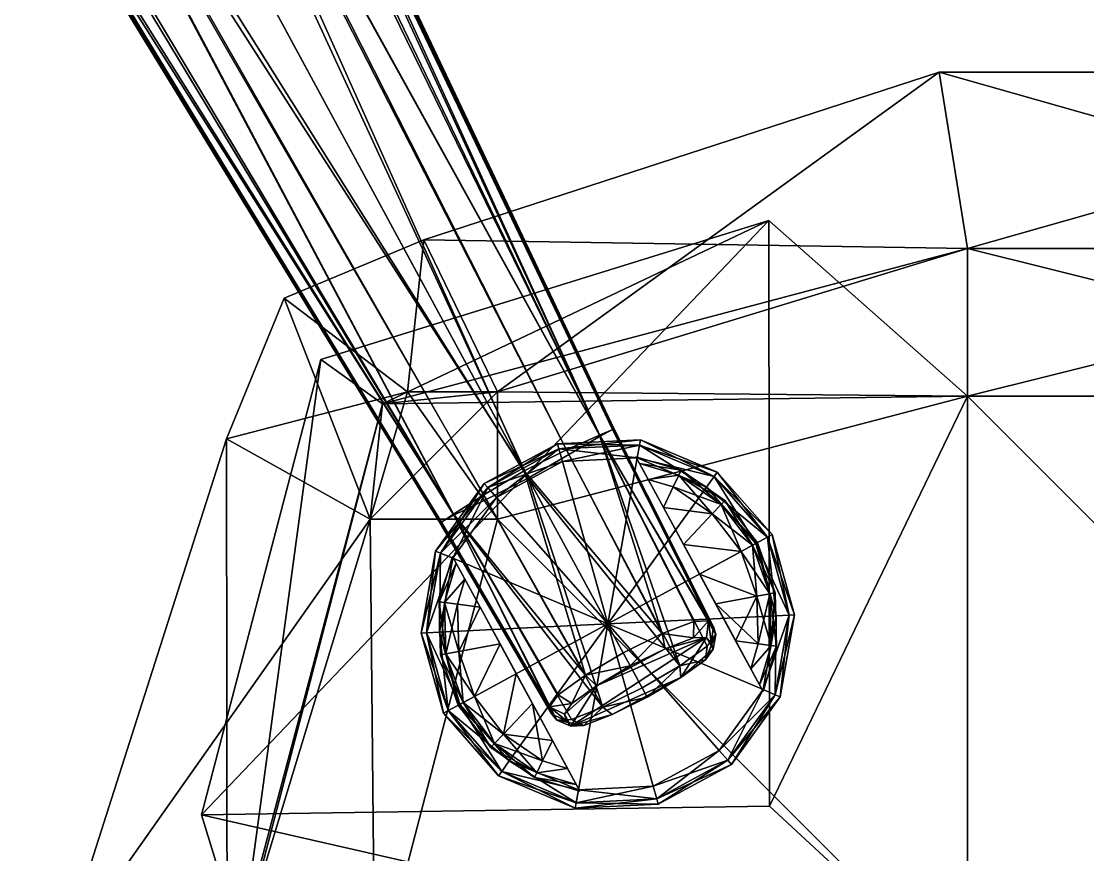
# Model space of a CAD drawing. Extents: x -218 to 254, y -1 to 729.
# Drawn here: x -100.6 to 1.3, y 431.7 to 511.3 of the extents above; entities that cross this region are included whole.
import ezdxf

# ---------------------------------------------------------------- set-up
doc = ezdxf.new("R2010")
doc.units = 0
for name, color, linetype in [('BODY_JOINT09', 174, 'CONTINUOUS'), ('BODY_JOINT10', 174, 'CONTINUOUS'), ('BODY_JOINT11', 174, 'CONTINUOUS'), ('BODY_JOINT12', 174, 'CONTINUOUS'), ('REISI02', 191, 'CONTINUOUS'), ('TORSO', 112, 'CONTINUOUS')]:
    doc.layers.add(name, color=color, linetype=linetype)

msp = doc.modelspace()

# ---------------------------------------------------------------- meshes
at = {"layer": 'BODY_JOINT09', "color": 174}
mesh = msp.add_polyface(dxfattribs=at)
corners = [(-44.563202, 453.753723, 291.541229), (-58.703541, 446.076141, 291.541229), (-53.972031, 440.701202, 291.541229), (-47.376987, 437.911469, 291.541229), (-40.224636, 438.259491, 291.541229), (-33.931595, 441.676331, 291.541229), (-29.744272, 447.48526, 291.541229), (-28.49202, 454.535706, 291.541229), (-30.422861, 461.431305, 291.541229), (-35.154369, 466.806244, 291.541229), (-41.749413, 469.595978, 291.541229), (-48.901764, 469.247955, 291.541229), (-55.194809, 465.831116, 291.541229), (-59.382133, 460.022186, 291.541229), (-60.634384, 452.97171, 291.541229), (-59.800499, 445.48056, 291.0242), (-54.701935, 439.688629, 291.0242), (-47.595272, 436.682495, 291.0242), (-39.888069, 437.057495, 291.0242), (-33.106834, 440.73941, 291.0242), (-28.594671, 446.998962, 291.0242), (-27.245274, 454.596375, 291.0242), (-29.325903, 462.026886, 291.0242), (-34.424465, 467.818817, 291.0242), (-41.531128, 470.824951, 291.0242), (-49.238335, 470.449951, 291.0242), (-56.019573, 466.768036, 291.0242), (-60.531734, 460.508484, 291.0242), (-61.88113, 452.911041, 291.0242), (-60.254871, 445.233856, 289.77597), (-55.004269, 439.269226, 289.77597), (-47.685688, 436.173431, 289.77597), (-39.748657, 436.559631, 289.77597), (-32.765205, 440.351318, 289.77597), (-28.118492, 446.797546, 289.77597), (-26.728857, 454.621521, 289.77597), (-28.871531, 462.27359, 289.77597), (-34.122131, 468.23822, 289.77597), (-41.440712, 471.334015, 289.77597), (-49.377747, 470.947815, 289.77597), (-56.361198, 467.156128, 289.77597), (-61.007912, 460.7099, 289.77597), (-62.397549, 452.885925, 289.77597), (-60.254871, 445.233856, 283.91217), (-55.004269, 439.269226, 283.91217), (-47.685688, 436.173431, 283.91217), (-39.748657, 436.559631, 283.91217), (-32.765205, 440.351318, 283.91217), (-28.118492, 446.797546, 283.91217), (-26.728857, 454.621521, 283.91217), (-28.871531, 462.27359, 283.91217), (-34.122131, 468.23822, 283.91217), (-41.440712, 471.334015, 283.91217), (-49.377747, 470.947815, 283.91217), (-56.361198, 467.156128, 283.91217), (-61.007912, 460.7099, 283.91217), (-62.397549, 452.885925, 283.91217), (-59.800499, 445.48056, 282.66394), (-54.701935, 439.688629, 282.66394), (-47.595272, 436.682495, 282.66394), (-39.888069, 437.057495, 282.66394), (-33.106834, 440.73941, 282.66394), (-28.594671, 446.998962, 282.66394), (-27.245274, 454.596375, 282.66394), (-29.325903, 462.026886, 282.66394), (-34.424465, 467.818817, 282.66394), (-41.531128, 470.824951, 282.66394), (-49.238335, 470.449951, 282.66394), (-56.019573, 466.768036, 282.66394), (-60.531734, 460.508484, 282.66394), (-61.88113, 452.911041, 282.66394), (-58.703541, 446.076141, 282.146912), (-53.972031, 440.701202, 282.146912), (-47.376987, 437.911469, 282.146912), (-40.224636, 438.259491, 282.146912), (-33.931595, 441.676331, 282.146912), (-29.744272, 447.48526, 282.146912), (-28.49202, 454.535706, 282.146912), (-30.422861, 461.431305, 282.146912), (-35.154369, 466.806244, 282.146912), (-41.749413, 469.595978, 282.146912), (-48.901764, 469.247955, 282.146912), (-55.194809, 465.831116, 282.146912), (-59.382133, 460.022186, 282.146912), (-60.634384, 452.97171, 282.146912), (-44.563202, 453.753723, 282.146912)]
mesh.append_faces([[corners[k] for k in face] for face in [(1, 16, 2), (2, 17, 3), (3, 18, 4), (4, 19, 5), (5, 20, 6), (6, 21, 7), (7, 22, 8), (8, 23, 9), (9, 24, 10), (10, 25, 11), (11, 26, 12), (12, 27, 13), (13, 28, 14), (14, 15, 1), (15, 30, 16), (16, 31, 17), (17, 32, 18), (18, 33, 19), (19, 34, 20), (20, 35, 21), (21, 36, 22), (22, 37, 23), (23, 38, 24), (24, 39, 25), (25, 40, 26), (26, 41, 27), (27, 42, 28), (28, 29, 15), (29, 44, 30), (30, 45, 31), (31, 46, 32), (32, 47, 33), (33, 48, 34), (34, 49, 35), (35, 50, 36), (36, 51, 37), (37, 52, 38), (38, 53, 39), (39, 54, 40), (40, 55, 41), (41, 56, 42), (42, 43, 29), (43, 58, 44), (44, 59, 45), (45, 60, 46), (46, 61, 47), (47, 62, 48), (48, 63, 49), (49, 64, 50), (50, 65, 51), (51, 66, 52), (52, 67, 53), (53, 68, 54), (54, 69, 55), (55, 70, 56), (56, 57, 43), (57, 72, 58), (58, 73, 59), (59, 74, 60), (60, 75, 61), (61, 76, 62), (62, 77, 63), (63, 78, 64), (64, 79, 65), (65, 80, 66), (66, 81, 67), (67, 82, 68), (68, 83, 69), (69, 84, 70), (70, 71, 57), (71, 85, 72), (72, 85, 73), (73, 85, 74), (74, 85, 75), (75, 85, 76), (76, 85, 77), (77, 85, 78), (78, 85, 79), (79, 85, 80), (80, 85, 81), (81, 85, 82), (82, 85, 83), (83, 85, 84), (84, 85, 71)]], dxfattribs={"vtx0": -1})
mesh.append_faces([[corners[k] for k in face] for face in [(0, 1, 2), (0, 2, 3), (0, 3, 4), (0, 4, 5), (0, 5, 6), (0, 6, 7), (0, 7, 8), (0, 8, 9), (0, 9, 10), (0, 10, 11), (0, 11, 12), (0, 12, 13), (0, 13, 14), (0, 14, 1), (1, 15, 16), (2, 16, 17), (3, 17, 18), (4, 18, 19), (5, 19, 20), (6, 20, 21), (7, 21, 22), (8, 22, 23), (9, 23, 24), (10, 24, 25), (11, 25, 26), (12, 26, 27), (13, 27, 28), (14, 28, 15), (15, 29, 30), (16, 30, 31), (17, 31, 32), (18, 32, 33), (19, 33, 34), (20, 34, 35), (21, 35, 36), (22, 36, 37), (23, 37, 38), (24, 38, 39), (25, 39, 40), (26, 40, 41), (27, 41, 42), (28, 42, 29), (29, 43, 44), (30, 44, 45), (31, 45, 46), (32, 46, 47), (33, 47, 48), (34, 48, 49), (35, 49, 50), (36, 50, 51), (37, 51, 52), (38, 52, 53), (39, 53, 54), (40, 54, 55), (41, 55, 56), (42, 56, 43), (43, 57, 58), (44, 58, 59), (45, 59, 60), (46, 60, 61), (47, 61, 62), (48, 62, 63), (49, 63, 64), (50, 64, 65), (51, 65, 66), (52, 66, 67), (53, 67, 68), (54, 68, 69), (55, 69, 70), (56, 70, 57), (57, 71, 72), (58, 72, 73), (59, 73, 74), (60, 74, 75), (61, 75, 76), (62, 76, 77), (63, 77, 78), (64, 78, 79), (65, 79, 80), (66, 80, 81), (67, 81, 82), (68, 82, 83), (69, 83, 84), (70, 84, 71)]], dxfattribs={"vtx2": -1})
at = {"layer": 'BODY_JOINT10', "color": 174}
mesh = msp.add_polyface(dxfattribs=at)
corners = [(-44.563202, 453.753723, 243.618118), (-58.703541, 446.076141, 243.618118), (-53.972031, 440.701202, 243.618118), (-47.376987, 437.911469, 243.618118), (-40.224636, 438.259491, 243.618118), (-33.931595, 441.676331, 243.618118), (-29.744272, 447.48526, 243.618118), (-28.49202, 454.535706, 243.618118), (-30.422861, 461.431305, 243.618118), (-35.154369, 466.806244, 243.618118), (-41.749413, 469.595978, 243.618118), (-48.901764, 469.247955, 243.618118), (-55.194809, 465.831116, 243.618118), (-59.382133, 460.022186, 243.618118), (-60.634384, 452.97171, 243.618118), (-59.800499, 445.48056, 243.101089), (-54.701935, 439.688629, 243.101089), (-47.595272, 436.682495, 243.101089), (-39.888069, 437.057495, 243.101089), (-33.106834, 440.73941, 243.101089), (-28.594671, 446.998962, 243.101089), (-27.245274, 454.596375, 243.101089), (-29.325903, 462.026886, 243.101089), (-34.424465, 467.818817, 243.101089), (-41.531128, 470.824951, 243.101089), (-49.238335, 470.449951, 243.101089), (-56.019573, 466.768036, 243.101089), (-60.531734, 460.508484, 243.101089), (-61.88113, 452.911041, 243.101089), (-60.254871, 445.233856, 241.852875), (-55.004269, 439.269226, 241.852875), (-47.685688, 436.173431, 241.852875), (-39.748657, 436.559631, 241.852875), (-32.765205, 440.351318, 241.852875), (-28.118492, 446.797546, 241.852875), (-26.728857, 454.621521, 241.852875), (-28.871531, 462.27359, 241.852875), (-34.122131, 468.23822, 241.852875), (-41.440712, 471.334015, 241.852875), (-49.377747, 470.947815, 241.852875), (-56.361198, 467.156128, 241.852875), (-61.007912, 460.7099, 241.852875), (-62.397549, 452.885925, 241.852875), (-60.254871, 445.233856, 235.989044), (-55.004269, 439.269226, 235.989044), (-47.685688, 436.173431, 235.989044), (-39.748657, 436.559631, 235.989044), (-32.765205, 440.351318, 235.989044), (-28.118492, 446.797546, 235.989044), (-26.728857, 454.621521, 235.989044), (-28.871531, 462.27359, 235.989044), (-34.122131, 468.23822, 235.989044), (-41.440712, 471.334015, 235.989044), (-49.377747, 470.947815, 235.989044), (-56.361198, 467.156128, 235.989044), (-61.007912, 460.7099, 235.989044), (-62.397549, 452.885925, 235.989044), (-59.800499, 445.48056, 234.740829), (-54.701935, 439.688629, 234.740829), (-47.595272, 436.682495, 234.740829), (-39.888069, 437.057495, 234.740829), (-33.106834, 440.73941, 234.740829), (-28.594671, 446.998962, 234.740829), (-27.245274, 454.596375, 234.740829), (-29.325903, 462.026886, 234.740829), (-34.424465, 467.818817, 234.740829), (-41.531128, 470.824951, 234.740829), (-49.238335, 470.449951, 234.740829), (-56.019573, 466.768036, 234.740829), (-60.531734, 460.508484, 234.740829), (-61.88113, 452.911041, 234.740829), (-58.703541, 446.076141, 234.223801), (-53.972031, 440.701202, 234.223801), (-47.376987, 437.911469, 234.223801), (-40.224636, 438.259491, 234.223801), (-33.931595, 441.676331, 234.223801), (-29.744272, 447.48526, 234.223801), (-28.49202, 454.535706, 234.223801), (-30.422861, 461.431305, 234.223801), (-35.154369, 466.806244, 234.223801), (-41.749413, 469.595978, 234.223801), (-48.901764, 469.247955, 234.223801), (-55.194809, 465.831116, 234.223801), (-59.382133, 460.022186, 234.223801), (-60.634384, 452.97171, 234.223801), (-44.563202, 453.753723, 234.223801)]
mesh.append_faces([[corners[k] for k in face] for face in [(1, 16, 2), (2, 17, 3), (3, 18, 4), (4, 19, 5), (5, 20, 6), (6, 21, 7), (7, 22, 8), (8, 23, 9), (9, 24, 10), (10, 25, 11), (11, 26, 12), (12, 27, 13), (13, 28, 14), (14, 15, 1), (15, 30, 16), (16, 31, 17), (17, 32, 18), (18, 33, 19), (19, 34, 20), (20, 35, 21), (21, 36, 22), (22, 37, 23), (23, 38, 24), (24, 39, 25), (25, 40, 26), (26, 41, 27), (27, 42, 28), (28, 29, 15), (29, 44, 30), (30, 45, 31), (31, 46, 32), (32, 47, 33), (33, 48, 34), (34, 49, 35), (35, 50, 36), (36, 51, 37), (37, 52, 38), (38, 53, 39), (39, 54, 40), (40, 55, 41), (41, 56, 42), (42, 43, 29), (43, 58, 44), (44, 59, 45), (45, 60, 46), (46, 61, 47), (47, 62, 48), (48, 63, 49), (49, 64, 50), (50, 65, 51), (51, 66, 52), (52, 67, 53), (53, 68, 54), (54, 69, 55), (55, 70, 56), (56, 57, 43), (57, 72, 58), (58, 73, 59), (59, 74, 60), (60, 75, 61), (61, 76, 62), (62, 77, 63), (63, 78, 64), (64, 79, 65), (65, 80, 66), (66, 81, 67), (67, 82, 68), (68, 83, 69), (69, 84, 70), (70, 71, 57), (71, 85, 72), (72, 85, 73), (73, 85, 74), (74, 85, 75), (75, 85, 76), (76, 85, 77), (77, 85, 78), (78, 85, 79), (79, 85, 80), (80, 85, 81), (81, 85, 82), (82, 85, 83), (83, 85, 84), (84, 85, 71)]], dxfattribs={"vtx0": -1})
mesh.append_faces([[corners[k] for k in face] for face in [(0, 1, 2), (0, 2, 3), (0, 3, 4), (0, 4, 5), (0, 5, 6), (0, 6, 7), (0, 7, 8), (0, 8, 9), (0, 9, 10), (0, 10, 11), (0, 11, 12), (0, 12, 13), (0, 13, 14), (0, 14, 1), (1, 15, 16), (2, 16, 17), (3, 17, 18), (4, 18, 19), (5, 19, 20), (6, 20, 21), (7, 21, 22), (8, 22, 23), (9, 23, 24), (10, 24, 25), (11, 25, 26), (12, 26, 27), (13, 27, 28), (14, 28, 15), (15, 29, 30), (16, 30, 31), (17, 31, 32), (18, 32, 33), (19, 33, 34), (20, 34, 35), (21, 35, 36), (22, 36, 37), (23, 37, 38), (24, 38, 39), (25, 39, 40), (26, 40, 41), (27, 41, 42), (28, 42, 29), (29, 43, 44), (30, 44, 45), (31, 45, 46), (32, 46, 47), (33, 47, 48), (34, 48, 49), (35, 49, 50), (36, 50, 51), (37, 51, 52), (38, 52, 53), (39, 53, 54), (40, 54, 55), (41, 55, 56), (42, 56, 43), (43, 57, 58), (44, 58, 59), (45, 59, 60), (46, 60, 61), (47, 61, 62), (48, 62, 63), (49, 63, 64), (50, 64, 65), (51, 65, 66), (52, 66, 67), (53, 67, 68), (54, 68, 69), (55, 69, 70), (56, 70, 57), (57, 71, 72), (58, 72, 73), (59, 73, 74), (60, 74, 75), (61, 75, 76), (62, 76, 77), (63, 77, 78), (64, 78, 79), (65, 79, 80), (66, 80, 81), (67, 81, 82), (68, 82, 83), (69, 83, 84), (70, 84, 71)]], dxfattribs={"vtx2": -1})
at = {"layer": 'BODY_JOINT11', "color": 174}
mesh = msp.add_polyface(dxfattribs=at)
corners = [(-58.922504, 455.644165, 282.204987), (-58.803886, 451.11438, 282.204987), (-57.291294, 446.842926, 282.204987), (-54.532784, 443.247986, 282.204987), (-50.798386, 440.681396, 282.204987), (-60.160046, 455.807098, 281.687958), (-60.031204, 450.886902, 281.687958), (-58.388248, 446.247345, 281.687958), (-55.392002, 442.34256, 281.687958), (-51.335758, 439.554779, 281.687958), (-60.672649, 455.874573, 280.439758), (-60.539577, 450.792664, 280.439758), (-58.842625, 446.000641, 280.439758), (-55.747902, 441.967499, 280.439758), (-51.558342, 439.088104, 280.439758), (-60.672649, 455.874573, 245.421585), (-60.539577, 450.792664, 245.421585), (-58.842625, 446.000641, 245.421585), (-55.747902, 441.967499, 245.421585), (-51.558342, 439.088104, 245.421585), (-60.160046, 455.807098, 244.17337), (-60.031204, 450.886902, 244.17337), (-58.388248, 446.247345, 244.17337), (-55.392002, 442.34256, 244.17337), (-51.335754, 439.554779, 244.17337), (-58.922504, 455.644165, 243.656342), (-58.803886, 451.11438, 243.656342), (-57.29129, 446.842926, 243.656342), (-54.532784, 443.247986, 243.656342), (-50.798386, 440.681396, 243.656342), (-56.766876, 455.360382, 282.204987), (-58.215992, 458.029297, 282.204987), (-54.858517, 451.845612, 282.204987), (-53.314617, 449.002106, 282.204987), (-51.770718, 446.1586, 282.204987), (-49.862354, 442.643829, 282.204987), (-59.047928, 459.561523, 281.687958), (-47.581306, 438.442657, 281.687958), (-48.413242, 439.974884, 282.204987), (-59.392525, 460.196198, 280.439758), (-59.392525, 460.196198, 245.421585), (-47.23671, 437.807983, 245.421585), (-47.23671, 437.807983, 280.439758), (-59.047924, 459.561523, 244.17337), (-58.215992, 458.029297, 243.656342), (-48.413242, 439.974884, 243.656342), (-47.581306, 438.442657, 244.17337), (-56.766876, 455.360382, 243.656342), (-54.858513, 451.845612, 243.656342), (-53.314617, 449.002106, 243.656342), (-51.770718, 446.1586, 243.656342), (-49.862354, 442.643829, 243.656342)]
mesh.append_faces([[corners[k] for k in face] for face in [(47, 25, 44), (38, 35, 4)]])
mesh.append_faces([[corners[k] for k in face] for face in [(0, 6, 1), (1, 7, 2), (2, 8, 3), (3, 9, 4), (5, 11, 6), (6, 12, 7), (7, 13, 8), (8, 14, 9), (10, 16, 11), (11, 17, 12), (12, 18, 13), (13, 19, 14), (15, 21, 16), (16, 22, 17), (17, 23, 18), (18, 24, 19), (20, 26, 21), (21, 27, 22), (22, 28, 23), (23, 29, 24), (1, 30, 0), (2, 32, 1), (3, 33, 2), (4, 34, 3)]], dxfattribs={"vtx0": -1})
mesh.append_faces([[corners[k] for k in face] for face in [(30, 1, 32), (32, 2, 33), (33, 3, 34), (34, 4, 35), (25, 47, 26), (26, 48, 27), (27, 49, 28), (41, 35, 42)]], dxfattribs={"vtx0": -1, "vtx1": -1})
mesh.append_faces([[corners[k] for k in face] for face in [(36, 30, 44), (44, 40, 36)]], dxfattribs={"vtx0": -1, "vtx1": -1, "vtx2": -1})
mesh.append_faces([[corners[k] for k in face] for face in [(28, 50, 51), (45, 34, 35), (35, 46, 45), (33, 51, 50), (50, 30, 32), (50, 32, 33), (51, 33, 34), (34, 45, 51)]], dxfattribs={"vtx0": -1, "vtx2": -1})
mesh.append_faces([[corners[k] for k in face] for face in [(31, 0, 30), (36, 5, 31), (0, 31, 5), (4, 9, 38), (37, 38, 9), (39, 10, 36), (5, 36, 10), (40, 15, 39), (10, 39, 15), (14, 19, 42), (41, 42, 19), (49, 27, 48), (41, 19, 46), (24, 46, 19), (39, 36, 40), (31, 30, 36), (37, 42, 38)]], dxfattribs={"vtx1": -1})
mesh.append_faces([[corners[k] for k in face] for face in [(47, 44, 30), (35, 38, 42), (41, 46, 35), (48, 47, 30), (49, 48, 30), (50, 49, 30)]], dxfattribs={"vtx1": -1, "vtx2": -1})
mesh.append_faces([[corners[k] for k in face] for face in [(0, 5, 6), (1, 6, 7), (2, 7, 8), (3, 8, 9), (5, 10, 11), (6, 11, 12), (7, 12, 13), (8, 13, 14), (10, 15, 16), (11, 16, 17), (12, 17, 18), (13, 18, 19), (43, 20, 15), (15, 40, 43), (15, 20, 21), (16, 21, 22), (17, 22, 23), (18, 23, 24), (44, 25, 20), (20, 43, 44), (20, 25, 26), (21, 26, 27), (22, 27, 28), (23, 28, 29), (24, 29, 45), (45, 46, 24), (51, 29, 28), (37, 9, 14), (14, 42, 37), (51, 45, 29), (47, 48, 26), (49, 50, 28), (44, 43, 40)]], dxfattribs={"vtx2": -1})
at = {"layer": 'BODY_JOINT12', "color": 174}
mesh = msp.add_polyface(dxfattribs=at)
corners = [(-38.328022, 466.82605, 282.205017), (-34.593624, 464.25946, 282.205017), (-31.835115, 460.66452, 282.205017), (-30.322519, 456.393066, 282.205017), (-30.203901, 451.863281, 282.205017), (-37.790653, 467.952667, 281.687988), (-33.734406, 465.164886, 281.687988), (-30.738157, 461.260101, 281.687988), (-29.095201, 456.620544, 281.687988), (-28.966362, 451.700348, 281.687988), (-37.568066, 468.419342, 280.439758), (-33.378506, 465.539948, 280.439758), (-30.283785, 461.506805, 280.439758), (-28.58683, 456.714752, 280.439758), (-28.453756, 451.632874, 280.439758), (-37.568066, 468.419342, 245.421585), (-33.378506, 465.539948, 245.421585), (-30.283783, 461.506805, 245.421585), (-28.586828, 456.714752, 245.421585), (-28.453754, 451.632874, 245.421585), (-37.790653, 467.952667, 244.17337), (-33.734406, 465.164886, 244.17337), (-30.738157, 461.260101, 244.17337), (-29.095201, 456.620544, 244.17337), (-28.96636, 451.700348, 244.17337), (-38.328022, 466.82605, 243.656342), (-34.593624, 464.25946, 243.656342), (-31.835114, 460.66452, 243.656342), (-30.322519, 456.393066, 243.656342), (-30.203901, 451.863281, 243.656342), (-39.264053, 464.863617, 282.205017), (-40.713165, 467.532562, 282.205017), (-37.35569, 461.348846, 282.205017), (-35.81179, 458.505341, 282.205017), (-34.267891, 455.661835, 282.205017), (-32.359528, 452.147064, 282.205017), (-41.545101, 469.064789, 281.687988), (-30.078478, 447.945892, 281.687988), (-30.910412, 449.478149, 282.205017), (-41.889698, 469.699463, 280.439758), (-41.889698, 469.699463, 245.421585), (-29.733881, 447.311249, 245.421585), (-29.733881, 447.311249, 280.439758), (-41.545101, 469.064789, 244.17337), (-40.713165, 467.532562, 243.656342), (-30.910412, 449.478149, 243.656342), (-30.078478, 447.945892, 244.17337), (-39.26405, 464.863617, 243.656342), (-37.355686, 461.348846, 243.656342), (-35.81179, 458.505341, 243.656342), (-34.267891, 455.661835, 243.656342), (-32.359528, 452.147064, 243.656342)]
mesh.append_faces([[corners[k] for k in face] for face in [(47, 25, 44), (38, 35, 4)]])
mesh.append_faces([[corners[k] for k in face] for face in [(0, 6, 1), (1, 7, 2), (2, 8, 3), (3, 9, 4), (5, 11, 6), (6, 12, 7), (7, 13, 8), (8, 14, 9), (10, 16, 11), (11, 17, 12), (12, 18, 13), (13, 19, 14), (15, 21, 16), (16, 22, 17), (17, 23, 18), (18, 24, 19), (20, 26, 21), (21, 27, 22), (22, 28, 23), (23, 29, 24), (1, 30, 0), (2, 32, 1), (3, 33, 2), (4, 34, 3)]], dxfattribs={"vtx0": -1})
mesh.append_faces([[corners[k] for k in face] for face in [(30, 1, 32), (32, 2, 33), (33, 3, 34), (34, 4, 35), (25, 47, 26), (26, 48, 27), (27, 49, 28), (41, 35, 42)]], dxfattribs={"vtx0": -1, "vtx1": -1})
mesh.append_faces([[corners[k] for k in face] for face in [(36, 30, 44), (44, 40, 36)]], dxfattribs={"vtx0": -1, "vtx1": -1, "vtx2": -1})
mesh.append_faces([[corners[k] for k in face] for face in [(28, 50, 51), (45, 34, 35), (35, 46, 45), (33, 51, 50), (50, 30, 32), (50, 32, 33), (51, 33, 34), (34, 45, 51)]], dxfattribs={"vtx0": -1, "vtx2": -1})
mesh.append_faces([[corners[k] for k in face] for face in [(31, 0, 30), (36, 5, 31), (0, 31, 5), (4, 9, 38), (37, 38, 9), (39, 10, 36), (5, 36, 10), (40, 15, 39), (10, 39, 15), (14, 19, 42), (41, 42, 19), (49, 27, 48), (41, 19, 46), (24, 46, 19), (39, 36, 40), (31, 30, 36), (37, 42, 38)]], dxfattribs={"vtx1": -1})
mesh.append_faces([[corners[k] for k in face] for face in [(47, 44, 30), (35, 38, 42), (41, 46, 35), (48, 47, 30), (49, 48, 30), (50, 49, 30)]], dxfattribs={"vtx1": -1, "vtx2": -1})
mesh.append_faces([[corners[k] for k in face] for face in [(0, 5, 6), (1, 6, 7), (2, 7, 8), (3, 8, 9), (5, 10, 11), (6, 11, 12), (7, 12, 13), (8, 13, 14), (10, 15, 16), (11, 16, 17), (12, 17, 18), (13, 18, 19), (43, 20, 15), (15, 40, 43), (15, 20, 21), (16, 21, 22), (17, 22, 23), (18, 23, 24), (44, 25, 20), (20, 43, 44), (20, 25, 26), (21, 26, 27), (22, 27, 28), (23, 28, 29), (24, 29, 45), (45, 46, 24), (51, 29, 28), (37, 9, 14), (14, 42, 37), (51, 45, 29), (47, 48, 26), (49, 50, 28), (44, 43, 40)]], dxfattribs={"vtx2": -1})
at = {"layer": 'REISI02', "color": 191}
mesh = msp.add_polyface(dxfattribs=at)
corners = [(-160.920151, 668.158264, 297.849365), (-170.533798, 662.58606, 297.63858), (-175.796371, 676.076477, 308.599426), (-169.042496, 683.117798, 312.947388), (-159.458694, 684.947083, 308.599426), (-151.010895, 673.186096, 297.63858), (-147.315384, 662.581848, 285.373505), (-154.696304, 656.695374, 281.517822), (-163.653061, 653.711243, 285.373535), (-157.325836, 631.221436, 291.799622), (-161.840027, 644.416321, 305.571075), (-152.42836, 652.518372, 311.12088), (-140.504028, 655.992676, 305.569794), (-131.896011, 645.019409, 291.798187), (-128.482559, 633.851868, 277.012451), (-138.640701, 627.124634, 271.562195), (-149.818558, 622.275513, 277.013733), (-60.585163, 463.361145, 262.857849), (-59.27121, 464.131165, 271.163147), (-52.170059, 467.677429, 274.588654), (-45.312729, 471.67276, 271.157379), (-43.94907, 472.351227, 262.851257), (-45.359596, 471.759064, 254.457382), (-52.543888, 468.365936, 251.037735), (-59.318077, 464.217468, 254.463165), (-48.527721, 444.51474, 258.947845), (-46.844631, 444.063873, 265.749603), (-40.815971, 446.765808, 268.566071), (-35.24865, 450.317413, 265.743011), (-34.707558, 451.969818, 258.940308), (-36.3932, 452.425385, 252.13945), (-42.434608, 449.746948, 249.327713), (-47.989178, 446.171875, 252.146057), (-170.634872, 669.551453, 302.195679), (-170.322357, 677.509705, 308.049194), (-163.642075, 681.13678, 308.049194), (-156.797516, 677.064514, 302.195679), (-151.693802, 667.664673, 292.922791), (-153.134827, 661.784851, 286.674957), (-159.815109, 658.157715, 286.674957), (-165.531158, 660.15155, 292.922791), (-175.883591, 668.080383, 304.608978), (-174.710373, 680.214294, 314.315918), (-163.520462, 686.289917, 314.315918), (-152.705124, 680.665283, 304.608978), (-144.842407, 666.183899, 289.63147), (-147.540634, 656.858704, 279.271027), (-158.73053, 650.783081, 279.271027), (-168.020874, 653.59906, 289.63147), (-114.768036, 552.631104, 282.861176), (-110.106842, 559.834961, 293.074677), (-97.739662, 566.531189, 293.071808), (-89.151543, 566.502502, 282.855408), (-85.699257, 560.144165, 267.907562), (-91.046883, 554.20459, 257.339203), (-103.414062, 547.508362, 257.342072), (-111.315758, 546.272766, 267.91333), (-49.435726, 444.577911, 263.259277), (-45.030304, 445.807098, 269.054535), (-37.706448, 449.759308, 269.050781), (-34.266003, 452.765747, 263.25174), (-34.955559, 454.035767, 255.056015), (-39.371185, 452.825378, 249.264526), (-46.695042, 448.873169, 249.268295), (-50.125282, 445.847931, 255.063553), (-167.065872, 664.827332, 297.792633), (-174.435547, 669.64209, 303.841431), (-170.361328, 673.456665, 304.701477), (-173.829727, 680.63385, 312.121674), (-166.281082, 678.031921, 307.427765), (-164.351959, 685.779846, 312.121674), (-160.22171, 678.962036, 304.701477), (-154.803558, 680.301392, 303.841431), (-154.779388, 671.498352, 297.792633), (-147.734161, 667.281189, 290.824158), (-152.49118, 664.724182, 290.085022), (-149.849747, 659.070068, 281.986206), (-156.974808, 660.891907, 287.664612), (-159.327515, 653.924072, 281.986206), (-162.630798, 659.218811, 290.085022), (-167.36615, 656.621887, 290.824158), (-171.868683, 660.209717, 297.409729), (-160.74057, 638.024109, 299.336243), (-177.639511, 675.364197, 310.49057), (-158.34314, 649.023743, 309.633179), (-169.277069, 683.549805, 315.714508), (-146.27417, 655.572021, 309.632446), (-157.857513, 686.10498, 310.49057), (-135.741379, 651.588257, 299.334808), (-148.290878, 673.011414, 297.409729), (-128.877716, 638.946899, 283.830658), (-144.034164, 660.645508, 283.007477), (-132.506622, 630.215332, 272.923889), (-153.170013, 653.884338, 278.124725), (-144.575577, 623.667053, 272.924622), (-163.816162, 649.904724, 283.007477), (-153.876892, 625.382751, 283.832092), (-113.1605, 549.14447, 275.501709), (-60.466537, 463.478241, 267.347931), (-114.347206, 556.329102, 289.037048), (-56.170628, 465.641479, 273.666077), (-103.93998, 563.213867, 294.558228), (-48.274769, 469.907288, 273.662781), (-92.484108, 568.167236, 289.031982), (-44.1119, 472.315521, 267.341339), (-87.102936, 563.255371, 275.495941), (-44.101006, 472.295471, 258.323792), (-86.49556, 557.137695, 261.414062), (-48.516727, 470.352905, 251.950485), (-97.353096, 551.082336, 255.907135), (-56.412582, 466.087097, 251.953781), (-108.358665, 545.299561, 261.419098), (-60.455643, 463.458191, 258.330383), (-49.911007, 445.142059, 259.161438), (-48.102116, 444.009552, 262.617432), (-48.031483, 444.63855, 266.75705), (-44.157112, 445.11026, 267.807007), (-41.299519, 447.656372, 269.902313), (-37.597614, 448.647461, 267.803253), (-35.084229, 451.625793, 266.750427), (-34.515675, 451.337738, 262.609894), (-34.480282, 453.471619, 259.1539), (-35.133163, 452.475006, 255.270706), (-36.362358, 453.979797, 251.559219), (-39.088367, 451.393097, 250.084885), (-43.107067, 450.985474, 248.418655), (-45.647861, 447.855896, 250.088654), (-49.309612, 446.992584, 251.565811), (-48.719604, 445.14682, 255.278244)]
mesh.append_faces([[corners[k] for k in face] for face in [(0, 33, 67), (1, 33, 65), (2, 33, 66), (0, 34, 69), (2, 34, 67), (3, 34, 68), (0, 35, 71), (3, 35, 69), (4, 35, 70), (0, 36, 73), (4, 36, 71), (5, 36, 72), (0, 37, 75), (5, 37, 73), (6, 37, 74), (0, 38, 77), (6, 38, 75), (7, 38, 76), (0, 39, 79), (7, 39, 77), (8, 39, 78), (0, 40, 65), (8, 40, 79), (1, 40, 80), (1, 41, 66), (9, 41, 81), (10, 41, 82), (2, 41, 83), (2, 42, 68), (10, 42, 83), (11, 42, 84), (3, 42, 85), (3, 43, 70), (11, 43, 85), (12, 43, 86), (4, 43, 87), (4, 44, 72), (12, 44, 87), (13, 44, 88), (5, 44, 89), (5, 45, 74), (13, 45, 89), (14, 45, 90), (6, 45, 91), (6, 46, 76), (14, 46, 91), (15, 46, 92), (7, 46, 93), (7, 47, 78), (15, 47, 93), (16, 47, 94), (8, 47, 95), (8, 48, 80), (16, 48, 95), (9, 48, 96), (1, 48, 81), (9, 49, 82), (17, 49, 97), (18, 49, 98), (10, 49, 99), (10, 50, 84), (18, 50, 99), (19, 50, 100), (11, 50, 101), (11, 51, 86), (19, 51, 101), (20, 51, 102), (12, 51, 103), (12, 52, 88), (20, 52, 103), (21, 52, 104), (13, 52, 105), (13, 53, 90), (21, 53, 105), (22, 53, 106), (14, 53, 107), (14, 54, 92), (22, 54, 107), (23, 54, 108), (15, 54, 109), (15, 55, 94), (23, 55, 109), (24, 55, 110), (16, 55, 111), (16, 56, 96), (24, 56, 111), (17, 56, 112), (9, 56, 97), (17, 57, 98), (25, 57, 113), (26, 57, 114), (18, 57, 115), (18, 58, 100), (26, 58, 115), (27, 58, 116), (19, 58, 117), (19, 59, 102), (27, 59, 117), (28, 59, 118), (20, 59, 119), (20, 60, 104), (28, 60, 119), (29, 60, 120), (21, 60, 121), (21, 61, 106), (29, 61, 121), (30, 61, 122), (22, 61, 123), (22, 62, 108), (30, 62, 123), (31, 62, 124), (23, 62, 125), (23, 63, 110), (31, 63, 125), (32, 63, 126), (24, 63, 127), (24, 64, 112), (32, 64, 127), (25, 64, 128), (17, 64, 113)]], dxfattribs={"vtx0": -1})
mesh.append_faces([[corners[k] for k in face] for face in [(118, 114, 122), (128, 126, 114), (124, 122, 126), (120, 118, 122), (116, 114, 118), (126, 122, 114)]], dxfattribs={"vtx0": -1, "vtx1": -1, "vtx2": -1})
mesh.append_faces([[corners[k] for k in face] for face in [(25, 128, 114), (32, 126, 128), (31, 124, 126), (30, 122, 124), (29, 120, 122), (28, 118, 120), (27, 116, 118), (26, 114, 116)]], dxfattribs={"vtx1": -1})
mesh.append_faces([[corners[k] for k in face] for face in [(0, 65, 33), (1, 66, 33), (2, 67, 33), (0, 67, 34), (2, 68, 34), (3, 69, 34), (0, 69, 35), (3, 70, 35), (4, 71, 35), (0, 71, 36), (4, 72, 36), (5, 73, 36), (0, 73, 37), (5, 74, 37), (6, 75, 37), (0, 75, 38), (6, 76, 38), (7, 77, 38), (0, 77, 39), (7, 78, 39), (8, 79, 39), (0, 79, 40), (8, 80, 40), (1, 65, 40), (1, 81, 41), (9, 82, 41), (10, 83, 41), (2, 66, 41), (2, 83, 42), (10, 84, 42), (11, 85, 42), (3, 68, 42), (3, 85, 43), (11, 86, 43), (12, 87, 43), (4, 70, 43), (4, 87, 44), (12, 88, 44), (13, 89, 44), (5, 72, 44), (5, 89, 45), (13, 90, 45), (14, 91, 45), (6, 74, 45), (6, 91, 46), (14, 92, 46), (15, 93, 46), (7, 76, 46), (7, 93, 47), (15, 94, 47), (16, 95, 47), (8, 78, 47), (8, 95, 48), (16, 96, 48), (9, 81, 48), (1, 80, 48), (9, 97, 49), (17, 98, 49), (18, 99, 49), (10, 82, 49), (10, 99, 50), (18, 100, 50), (19, 101, 50), (11, 84, 50), (11, 101, 51), (19, 102, 51), (20, 103, 51), (12, 86, 51), (12, 103, 52), (20, 104, 52), (21, 105, 52), (13, 88, 52), (13, 105, 53), (21, 106, 53), (22, 107, 53), (14, 90, 53), (14, 107, 54), (22, 108, 54), (23, 109, 54), (15, 92, 54), (15, 109, 55), (23, 110, 55), (24, 111, 55), (16, 94, 55), (16, 111, 56), (24, 112, 56), (17, 97, 56), (9, 96, 56), (17, 113, 57), (25, 114, 57), (26, 115, 57), (18, 98, 57), (18, 115, 58), (26, 116, 58), (27, 117, 58), (19, 100, 58), (19, 117, 59), (27, 118, 59), (28, 119, 59), (20, 102, 59), (20, 119, 60), (28, 120, 60), (29, 121, 60), (21, 104, 60), (21, 121, 61), (29, 122, 61), (30, 123, 61), (22, 106, 61), (22, 123, 62), (30, 124, 62), (31, 125, 62), (23, 108, 62), (23, 125, 63), (31, 126, 63), (32, 127, 63), (24, 110, 63), (24, 127, 64), (32, 128, 64), (25, 113, 64), (17, 112, 64)]], dxfattribs={"vtx2": -1})
at = {"layer": 'TORSO', "color": 112}
mesh = msp.add_polyface(dxfattribs=at)
corners = [(-83.365822, 435.534454, 283.598114), (-71.971786, 478.979767, 283.947784), (-29.187134, 492.235413, 283.240387), (-55.10236, 463.760498, 362.036469), (-55.10236, 475.912262, 356.197723), (-63.69495, 475.912262, 352.069092), (-67.254112, 463.760498, 356.197723), (-75.460358, 484.853149, 342.101685), (-80.977753, 471.428345, 342.101685), (-75.460358, 484.853149, 319.71283), (-80.977753, 471.428345, 319.71283), (-63.69495, 475.912262, 309.745453), (-67.254112, 463.760498, 305.616791), (-55.10236, 475.912262, 305.616821), (-66.081322, 474.739441, 299.778046), (-10.210606, 489.567413, 298.788391), (-10.210606, 475.471375, 291.373138), (46.392044, 489.567413, 298.788391), (46.392048, 475.471375, 363.32016), (-10.210601, 489.567413, 355.904938), (-10.210603, 475.471375, 363.32016), (-62.140152, 490.413879, 342.101685), (-62.140152, 490.413879, 319.71283), (-12.931888, 506.389313, 316.690338), (49.113319, 506.389282, 316.690338), (46.392048, 489.567413, 355.904938), (-12.931888, 506.389313, 345.124176), (49.113319, 506.389313, 345.124176)]
mesh.append_faces([[corners[k] for k in face] for face in [(6, 7, 8), (8, 9, 10), (10, 11, 12), (12, 13, 14), (14, 15, 16), (18, 19, 20), (20, 4, 3), (4, 21, 5), (5, 21, 7), (7, 22, 9), (9, 22, 11), (11, 22, 13), (13, 23, 15), (25, 26, 19), (19, 21, 4), (27, 23, 26), (26, 22, 21)]], dxfattribs={"vtx0": -1})
mesh.append_faces([[corners[k] for k in face] for face in [(0, 1, 2), (3, 4, 5), (6, 5, 7), (8, 7, 9), (10, 9, 11), (12, 11, 13), (14, 13, 15), (16, 15, 17), (20, 19, 4), (7, 21, 22), (13, 22, 23), (15, 23, 24), (19, 26, 21), (26, 23, 22), (14, 16, 2), (2, 1, 14)]], dxfattribs={"vtx2": -1})
mesh = msp.add_polyface(dxfattribs=at)
corners = [(65.309006, 436.360382, 283.595306), (65.368568, 492.235413, 283.240387), (108.153229, 478.979767, 283.947784), (-10.210606, 475.471375, 291.373138), (46.392044, 489.567413, 298.788391), (46.392044, 475.471375, 291.373138), (91.283806, 475.912262, 305.616821), (102.262764, 474.739441, 299.778046), (99.876389, 475.912262, 309.745453), (103.435555, 463.760498, 305.616791), (111.6418, 484.853149, 319.71283), (117.159195, 471.428345, 319.71283), (111.6418, 484.853149, 342.101685), (117.159195, 471.428345, 342.101685), (99.876389, 475.912262, 352.069092), (103.435555, 463.760498, 356.197723), (91.283806, 475.912262, 356.197723), (91.283806, 463.760498, 362.036469), (46.392048, 489.567413, 355.904938), (46.392048, 475.471375, 363.32016), (-10.210601, 489.567413, 355.904938), (-10.210606, 489.567413, 298.788391), (49.113319, 506.389282, 316.690338), (98.321602, 490.413879, 319.71283), (98.321602, 490.413879, 342.101685), (49.113319, 506.389313, 345.124176), (-12.931888, 506.389313, 345.124176), (-12.931888, 506.389313, 316.690338)]
mesh.append_faces([[corners[k] for k in face] for face in [(3, 4, 5), (5, 6, 7), (7, 8, 9), (9, 10, 11), (11, 12, 13), (13, 14, 15), (17, 18, 19), (21, 22, 4), (4, 23, 6), (6, 23, 8), (8, 23, 10), (10, 24, 12), (12, 24, 14), (14, 24, 16), (16, 25, 18), (24, 22, 25)]], dxfattribs={"vtx0": -1})
mesh.append_faces([[corners[k] for k in face] for face in [(0, 1, 2), (5, 4, 6), (7, 6, 8), (9, 8, 10), (11, 10, 12), (13, 12, 14), (15, 14, 16), (17, 16, 18), (19, 18, 20), (4, 22, 23), (10, 23, 24), (16, 24, 25), (18, 25, 26), (24, 23, 22), (25, 22, 27), (5, 7, 2), (2, 1, 5)]], dxfattribs={"vtx2": -1})
mesh = msp.add_polyface(dxfattribs=at)
corners = [(-66.813255, 362.266205, 362.036499), (-66.813255, 418.868805, 362.036499), (-80.909294, 418.868805, 356.197723), (-80.909294, 362.266205, 356.197723), (-96.82872, 421.83371, 342.101685), (-96.82872, 359.3013, 342.101685), (-96.82872, 421.83371, 319.71283), (-96.82872, 359.3013, 319.71286), (-80.909294, 418.868774, 305.616791), (-80.909294, 362.266205, 305.616821), (-79.548851, 423.113983, 299.778046), (-10.210606, 362.266205, 291.373169), (-10.210606, 418.868805, 291.373138), (46.392044, 418.868805, 291.373138), (-10.210601, 362.266205, 370.441376), (-10.210601, 418.868805, 370.441376), (-55.10236, 463.760498, 362.036469), (-67.254112, 463.760498, 356.197723), (-80.977753, 471.428345, 342.101685), (-80.977753, 471.428345, 319.71283), (-67.254112, 463.760498, 305.616791), (-66.081322, 474.739441, 299.778046), (-83.365822, 435.534454, 283.598114), (-29.187134, 492.235413, 283.240387), (-29.127565, 436.360382, 283.595306), (-10.210606, 475.471375, 291.373138), (46.392044, 475.471375, 291.373138), (46.392048, 418.868805, 370.441376), (-10.210603, 475.471375, 363.32016), (-63.69495, 475.912262, 352.069092), (-79.548851, 358.020996, 299.778046), (-62.439869, 412.79361, 281.07373), (-17.855812, 412.79361, 281.248444), (-17.855812, 368.3414, 281.248444), (-71.971786, 478.979767, 283.947784)]
mesh.append_faces([[corners[k] for k in face] for face in [(1, 17, 2), (2, 18, 4), (4, 19, 6), (6, 20, 8), (8, 21, 10), (22, 23, 24), (27, 28, 15), (15, 16, 1), (16, 29, 17)]], dxfattribs={"vtx0": -1})
mesh.append_faces([[corners[k] for k in face] for face in [(0, 1, 2), (3, 2, 4), (5, 4, 6), (7, 6, 8), (9, 8, 10), (11, 12, 13), (14, 15, 1), (1, 16, 17), (2, 17, 18), (4, 18, 19), (6, 19, 20), (8, 20, 21), (12, 25, 26), (15, 28, 16), (30, 10, 31), (10, 12, 32), (32, 31, 10), (33, 32, 12), (10, 21, 34), (34, 22, 10), (25, 12, 24), (24, 23, 25), (12, 10, 22), (22, 24, 12)]], dxfattribs={"vtx2": -1})
mesh = msp.add_polyface(dxfattribs=at)
corners = [(46.392044, 362.266205, 291.373169), (46.392044, 418.868805, 291.373138), (115.730293, 423.113983, 299.778046), (115.730293, 358.020996, 299.778046), (117.090736, 418.868774, 305.616791), (117.090736, 362.266205, 305.616821), (133.010162, 421.83371, 319.71283), (133.010162, 359.3013, 319.71286), (133.010162, 421.83371, 342.101685), (133.010162, 359.3013, 342.101685), (117.090736, 418.868805, 356.197723), (117.090736, 362.266205, 356.197723), (102.994698, 418.868805, 362.036499), (46.392048, 362.266205, 370.441376), (46.392048, 418.868805, 370.441376), (-10.210601, 418.868805, 370.441376), (-10.210606, 418.868805, 291.373138), (46.392044, 475.471375, 291.373138), (65.309006, 436.360382, 283.595306), (108.153229, 478.979767, 283.947784), (119.547264, 435.534454, 283.598114), (102.262764, 474.739441, 299.778046), (103.435555, 463.760498, 305.616791), (117.159195, 471.428345, 319.71283), (117.159195, 471.428345, 342.101685), (103.435555, 463.760498, 356.197723), (91.283806, 463.760498, 362.036469), (46.392048, 475.471375, 363.32016), (-10.210603, 475.471375, 363.32016), (91.283806, 475.912262, 356.197723), (102.994698, 362.266205, 362.036499), (98.656075, 412.860474, 380.149719), (53.939751, 412.860474, 380.364624), (53.939751, 368.274536, 380.364624), (65.368568, 492.235413, 283.240387)]
mesh.append_faces([[corners[k] for k in face] for face in [(16, 17, 1), (18, 19, 20), (2, 22, 4), (4, 23, 6), (6, 24, 8), (8, 25, 10), (10, 26, 12), (12, 27, 14), (25, 29, 26)]], dxfattribs={"vtx0": -1})
mesh.append_faces([[corners[k] for k in face] for face in [(0, 1, 2), (3, 2, 4), (5, 4, 6), (7, 6, 8), (9, 8, 10), (11, 10, 12), (13, 14, 15), (2, 21, 22), (4, 22, 23), (6, 23, 24), (8, 24, 25), (10, 25, 26), (12, 26, 27), (14, 27, 28), (30, 12, 31), (12, 14, 32), (32, 31, 12), (33, 32, 14), (2, 1, 18), (18, 20, 2), (1, 17, 34), (34, 18, 1), (21, 2, 20), (20, 19, 21)]], dxfattribs={"vtx2": -1})

doc.saveas('drawing.dxf')
